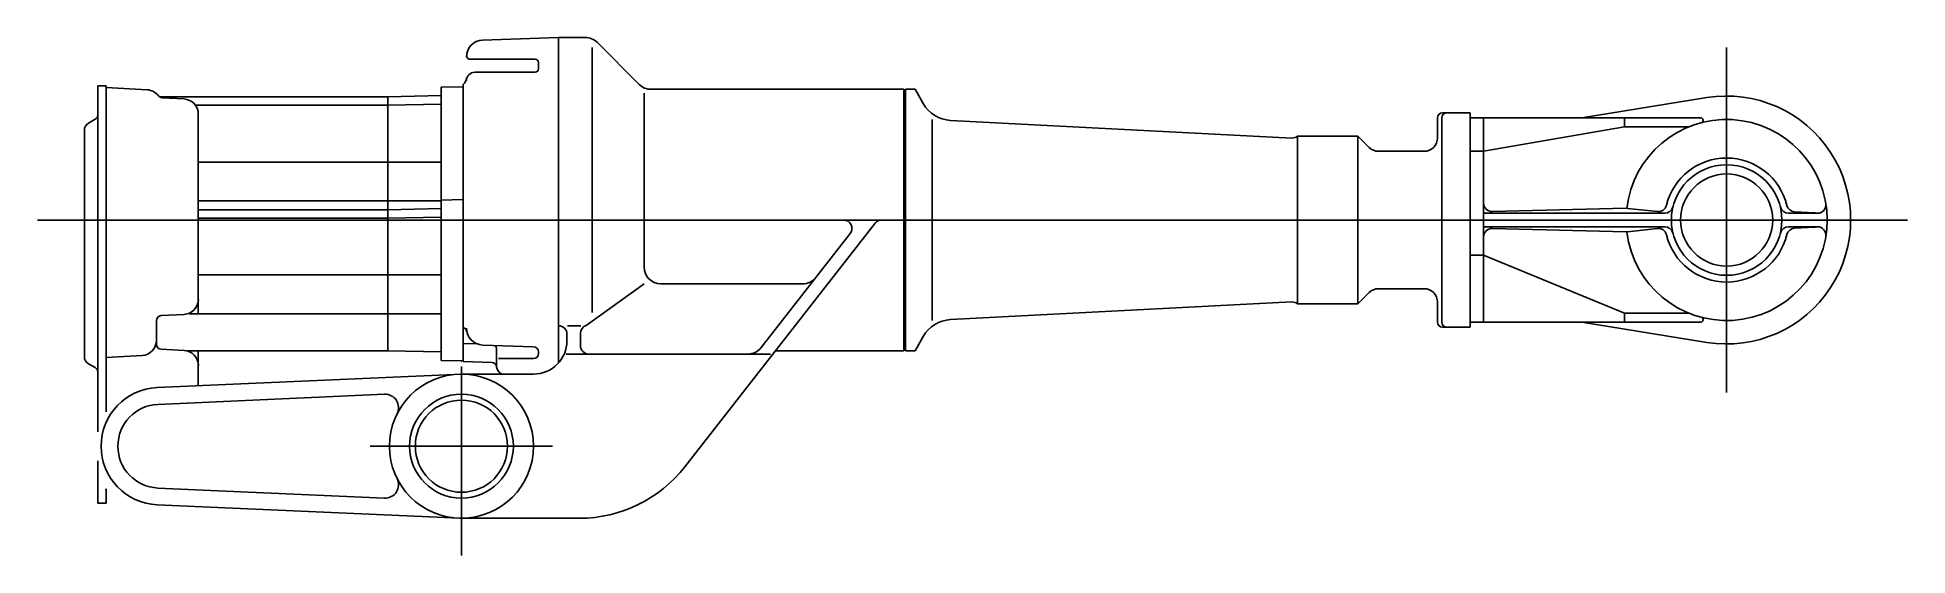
# Model space of a CAD drawing. Extents: x 747 to 1863, y 935 to 1244.
import ezdxf

# ---------------------------------------------------------------- set-up
doc = ezdxf.new("R2010")
doc.units = 0
doc.header["$LTSCALE"] = 5
doc.linetypes.add('GEN7', pattern=[0])
doc.linetypes.add('PHANTOM', pattern=[0])
doc.layers.get('0').update_dxf_attribs({"linetype": 'CONTINUOUS'})
doc.layers.add('7', color=4, linetype='GEN7')

msp = doc.modelspace()

# ---------------------------------------------------------------- linework, layer by layer
at = {"color": 0, "linetype": 'CONTINUOUS'}
for p, q in [((1058, 1244), (1012.651, 1242.42)), ((1058, 1244), (1073.858, 1244)), ((1058, 1244), (1058, 1049.78)), ((1058, 1244), (1058, 1049.78)), ((1058, 1135), (1058, 1244)), ((1080.929, 1241.07), (1106.071, 1215.93)), ((1044, 1230.97), (1005.137, 1230.97)), ((1046, 1228.97), (1046, 1225.19)), ((1078, 1237.93), (1078, 1079.73)), ((1044, 1223.19), (1008, 1223.19)), ((788, 1215), (783, 1215)), ((783, 1215), (783, 1008.66)), ((788, 1208), (787.984, 1208)), ((788, 1214), (788, 1215)), ((788, 1215), (788, 1020.5)), ((788, 1214), (812.471, 1212.72)), ((819.788, 1208.55), (956, 1208.55)), ((821.431, 1207.95), (834.471, 1207.27)), ((956, 1208.55), (988, 1209.26)), ((956, 1141.11), (956, 1208.55)), ((988, 1214.3), (1001, 1214.59)), ((988, 1146.86), (988, 1214.3)), ((1001, 1215.89), (1001, 1135)), ((1109, 1210.68), (1109, 1106.93)), ((1113.142, 1213), (1264.004, 1213)), ((1264.004, 1135), (1264.004, 1213)), ((1264.004, 1135), (1264.004, 1213)), ((1265.004, 1213), (1270.714, 1213)), ((1265.004, 1197.4), (1265.004, 1213)), ((1270.714, 1213), (1275.574, 1204.49)), ((1668.684, 1196), (1743.184, 1208.05)), ((781.5, 1195.14), (777.5, 1192.83)), ((841.238, 1203.63), (956, 1203.63)), ((843, 1171.67), (843, 1198.28)), ((956, 1203.63), (988, 1204.2)), ((1001, 1166.48), (1001, 1203.48)), ((1265.004, 1197.4), (1265.004, 1072.6)), ((1281.004, 1195), (1281.004, 1075)), ((1291.914, 1194.44), (1495.604, 1183.94)), ((1582.504, 1184), (1582.504, 1196)), ((1585.004, 1182), (1585.004, 1196)), ((1602.004, 1199), (1585.504, 1199)), ((1602.004, 1199), (1602.004, 1071)), ((1602.004, 1196), (1739.254, 1196)), ((1602.004, 1196), (1602.004, 1135)), ((1610.004, 1196), (1610.004, 1074)), ((1694.004, 1195.66), (1694.004, 1190.66)), ((775, 1188.5), (775, 1053.51)), ((1535.004, 1185), (1498.954, 1185)), ((1498.954, 1085), (1498.954, 1185)), ((1535.004, 1185), (1541.654, 1178.35)), ((1535.004, 1185), (1535.004, 1090.36)), ((1602.004, 1177.5), (1602.004, 1186.5)), ((1610.004, 1176), (1694.004, 1190.66)), ((1694.004, 1190.66), (1732.584, 1190.66)), ((1574.504, 1176), (1547.314, 1176)), ((1585.004, 1182), (1585.004, 1074)), ((1602.004, 1176), (1610.004, 1176)), ((843, 1171.67), (843, 1170.47)), ((843, 1170.47), (843, 1079.04)), ((843, 1169.62), (988, 1169.62)), ((1001, 1166.48), (1001, 1147.15)), ((788, 1138.37), (788, 1121.64)), ((843, 1146.49), (988, 1146.49)), ((843, 1141.11), (956, 1141.11)), ((956, 1141.11), (988, 1141.82)), ((956, 1056.96), (956, 1141.11)), ((988, 1146.86), (1001, 1147.15)), ((988, 1051.21), (988, 1146.86)), ((1001, 1099.03), (1001, 1147.15)), ((1610.004, 1139), (1718.084, 1139)), ((1615.124, 1140.06), (1695.074, 1142)), ((1695.744, 1141.97), (1713.654, 1140)), ((1791.924, 1139), (1809.254, 1139)), ((1795.584, 1139.85), (1807.754, 1139.24)), ((843, 1136.19), (956, 1136.19)), ((956, 1136.19), (988, 1136.76)), ((1001, 1135), (1001, 1050.58)), ((1058, 1135), (1058, 1051.5)), ((1133.398, 987.75), (1246.944, 1133.08)), ((1246.784, 1135), (1230.764, 1135)), ((1264.004, 1135), (1264.004, 1057)), ((1264.004, 1135), (1264.004, 1057)), ((1602.004, 1074), (1602.004, 1135)), ((1610.004, 1131), (1718.084, 1131)), ((1615.124, 1129.95), (1695.074, 1128.01)), ((1695.744, 1128.04), (1713.654, 1130.01)), ((1791.924, 1131), (1809.254, 1131)), ((1795.584, 1130.16), (1807.754, 1130.77)), ((1178.794, 1058.85), (1231.984, 1126.93)), ((1602.004, 1114), (1610.004, 1114)), ((1610.004, 1114), (1694.004, 1079.35)), ((843, 1102.18), (988, 1102.18)), ((1001, 1099.03), (1001, 1050.92)), ((1109, 1096.93), (1074.518, 1072.1)), ((1119, 1096.93), (1203.664, 1096.93)), ((1574.504, 1094), (1547.314, 1094)), ((1291.914, 1075.57), (1495.604, 1086.07)), ((1535.004, 1085), (1498.954, 1085)), ((1535.004, 1085), (1541.654, 1091.66)), ((1535.004, 1085), (1535.004, 1090.36)), ((1582.504, 1086), (1582.504, 1074)), ((818, 1074.94), (818, 1060.86)), ((834.479, 1078.65), (820.843, 1077.93)), ((837.444, 1079.04), (988, 1079.04)), ((1063.247, 1071.88), (1071.176, 1071.88)), ((1265.004, 1072.6), (1265.004, 1057)), ((1265.004, 1072.6), (1265.004, 1057)), ((1602.004, 1074), (1739.254, 1074)), ((1668.684, 1074), (1743.184, 1061.95)), ((1694.004, 1079.35), (1694.004, 1074)), ((1694.004, 1079.35), (1732.584, 1079.35)), ((1001, 1061.29), (1009.509, 1061)), ((1012.651, 1060.37), (1043.105, 1059.31)), ((1063, 1063), (1063, 1066.88)), ((1071, 1060), (1071, 1067.33)), ((1270.714, 1057), (1275.574, 1065.52)), ((1602.004, 1071), (1585.504, 1071)), ((781.5, 1046.87), (777.5, 1049.18)), ((809.471, 1054.16), (788, 1053.03)), ((834.479, 1057.15), (820.843, 1057.86)), ((836.77, 1056.96), (956, 1056.96)), ((843, 1056.96), (843, 1036.06)), ((956, 1056.96), (988, 1056.39)), ((988, 1051.21), (1001, 1050.92)), ((1000, 1050.58), (999.827, 1050.58)), ((1001, 1050.58), (1018.105, 1049.98)), ((1021, 1057.7), (1021, 1047.29)), ((1022.107, 1052.32), (1043, 1052.32)), ((1046, 1056.31), (1046, 1055.32)), ((1062.536, 1055), (1184.404, 1055)), ((1187.804, 1057), (1264.004, 1057)), ((1265.004, 1057), (1270.714, 1057)), ((1000.182, 1043.05), (818.445, 1034.97)), ((1000, 1043), (1043, 1043)), ((1024.281, 1043), (1023.457, 1043.48)), ((954.125, 1031), (818.889, 1024.98)), ((783, 991.34), (783, 966)), ((788, 974.31), (788, 966)), ((818.889, 975.03), (954.125, 969.01)), ((788, 966), (783, 966)), ((788, 967), (788, 966)), ((818.445, 965.04), (999.044, 957)), ((999.044, 957), (1070.357, 957))]:
    msp.add_line(p, q, dxfattribs=at)
at = {"color": 0, "linetype": 'PHANTOM'}
msp.add_line((1602.004, 1197), (1602.244, 1197), dxfattribs=at)
at = {"color": 0, "linetype": 'CONTINUOUS'}
for centre, radius in [((1755.004, 1135), 33), ((1755.004, 1135), 27.5), ((1000, 1000), 43), ((1000, 1000), 31), ((1000, 1000), 27.5)]:
    msp.add_circle(centre, radius, dxfattribs=at)
at = {"color": 0, "linetype": 'CONTINUOUS', "extrusion": (0, 0, -1)}
msp.add_circle((-1000, 1000), 27.5, dxfattribs=at)
for centre, radius, start, end in [((-1013, 1232.43), 10, 0, 88), ((-1005.137, 1232.97), 2, 270, 10.6262), ((-1008, 1218.19), 5, 0, 90), ((-812, 1203.73), 9, 93, 143.033), ((-834, 1198.28), 9, 93, 180), ((-1292.944, 1214.41), 20, 272.951, 330.255), ((-1585.504, 1196), 3, 0, 90), ((-1739.444, 1194.5), 1.5, 90, 255.348), ((-780, 1188.5), 5, 0, 60), ((-1495.864, 1188.94), 5, 231.839, 272.951), ((-1615.004, 1145.05), 5, 268.61, 0), ((-1695.194, 1137), 5, 88.6098, 96.2826), ((-1695.194, 1133.01), 5, 263.717, 271.39), ((-1695.194, 1133.01), 5, 263.717, 271.39), ((-1714.194, 1125.04), 5, 83.7174, 166.28), ((-1718.084, 1126), 5, 90, 166.3), ((-1809.254, 1126), 5, 90, 189.418), ((-1574.504, 1086), 8, 90, 180), ((-821, 1074.94), 3, 0, 87), ((-1588.004, 1074), 3, 270, 0), ((-1013, 1070.37), 10, 272, 0), ((-834.008, 1048.16), 9, 93, 180), ((-1043, 1055.32), 3, 180, 270), ((-1043, 1056.31), 3, 92, 180), ((-1170.914, 1065), 10, 218, 270), ((-954.481, 977), 8, 153.194, 272.547)]:
    msp.add_arc(centre, radius, start, end, dxfattribs=at)
at = {"color": 0, "linetype": 'CONTINUOUS'}
for centre, radius, start, end in [((1073.858, 1234), 10, 45, 90), ((1044, 1228.97), 2, 0, 90), ((998, 1219.89), 5, 306.87, 0), ((1044, 1225.19), 2, 270, 0), ((821.588, 1210.95), 3, 216.967, 267), ((1113.142, 1223), 10, 225, 270), ((1755.004, 1135), 74, 260.812, 99.1877), ((780, 1197.74), 3, 300, 0), ((1588.004, 1196), 3, 90, 180), ((1755.004, 1135), 60, 186.874, 173.476), ((1574.504, 1184), 8, 270, 0), ((1547.314, 1184), 8, 225, 270), ((1755.004, 1135), 37, 13.5472, 166.28), ((1695.194, 1137), 5, 83.7174, 91.3902), ((1714.194, 1144.97), 5, 263.717, 346.28), ((1718.084, 1144), 5, 270, 346.3), ((1795.834, 1144.84), 5, 193.547, 267.118), ((1809.254, 1144), 5, 270, 9.41803), ((1228.044, 1130), 5, 322, 90), ((1250.884, 1130), 5, 90, 142), ((1615.004, 1124.95), 5, 88.6098, 180), ((1791.924, 1126), 5, 90, 166.3), ((1795.834, 1125.17), 5, 92.8815, 166.453), ((1755.004, 1135), 37, 193.72, 346.453), ((1119, 1106.93), 10, 180, 270), ((1203.664, 1106.93), 10, 270, 322), ((834.008, 1087.64), 9, 273, 0), ((1495.864, 1081.07), 5, 51.8386, 92.9508), ((1058, 1066.88), 5, 0, 90), ((1076, 1067.33), 5, 107.242, 180), ((1292.944, 1055.59), 20, 92.9508, 150.255), ((1585.504, 1074), 3, 180, 270), ((1739.444, 1075.5), 1.5, 270, 75.3479), ((809, 1063.15), 9, 273, 0), ((821, 1060.86), 3, 180, 267), ((1000.22, 1067.98), 3, 10.5582, 74.9319), ((1043, 1063), 20, 270, 0), ((780, 1053.51), 5, 180, 240), ((1018, 1046.98), 3, 5.95531, 88), ((1076, 1060), 5, 180, 270), ((1025.957, 1047.81), 5, 185.955, 240), ((820, 1000), 35, 92.5473, 267.453), ((954.481, 1023), 8, 333.194, 92.5473), ((820, 1000), 25, 92.5473, 267.453)]:
    msp.add_arc(centre, radius, start, end, dxfattribs=at)
at = {"color": 0, "linetype": 'CONTINUOUS', "extrusion": (9.71411e-22, -8.52651e-15, -1)}
msp.add_arc((-1791.924, 1144), 5, 270, 346.3, dxfattribs=at)
at = {"color": 0, "linetype": 'CONTINUOUS', "extrusion": (3.48348e-14, -3.16411e-13, -1)}
msp.add_arc((-1695.194, 1133.01), 5, 263.717, 271.39, dxfattribs=at)
at = {"color": 0, "linetype": 'CONTINUOUS', "extrusion": (7.53644e-15, -7.53644e-15, -1)}
msp.add_arc((-1547.314, 1086), 8, 45, 90, dxfattribs=at)
at = {"color": 0, "linetype": 'CONTINUOUS', "extrusion": (-8.71024e-15, 1.21868e-14, -1)}
msp.add_arc((-1018, 1057.7), 3, 126.011, 180, dxfattribs=at)
at = {"color": 0, "linetype": 'CONTINUOUS', "extrusion": (-1.94124e-14, -5.20153e-15, -1)}
msp.add_arc((-780, 1044.27), 3, 120, 180, dxfattribs=at)
at = {"color": 0, "linetype": 'CONTINUOUS', "extrusion": (1.25981e-15, -9.84271e-16, -1)}
msp.add_arc((-1070.357, 1037), 80, 218, 270, dxfattribs=at)
at = {"color": 0, "linetype": 'CONTINUOUS'}
for p in [(956, 1201.98), (956, 1134.53), (1058, 1071.88), (788, 974.31), (788, 967)]:
    msp.add_point(p, dxfattribs=at)
at = {"color": 0}
for p in [(1755.004, 1135), (1000, 1000)]:
    msp.add_point(p, dxfattribs=at)
at = {"layer": '7', "color": 0}
for p, q in [((1755.004, 1237.964), (1755.004, 1135)), ((1862.985, 1135), (746.973, 1135)), ((1755.004, 1032.036), (1755.004, 1135)), ((1000, 934.691), (1000, 1047.593)), ((1000, 1000), (945.554, 1000)), ((1000, 1000), (1054.446, 1000))]:
    msp.add_line(p, q, dxfattribs=at)

doc.saveas('drawing.dxf')
